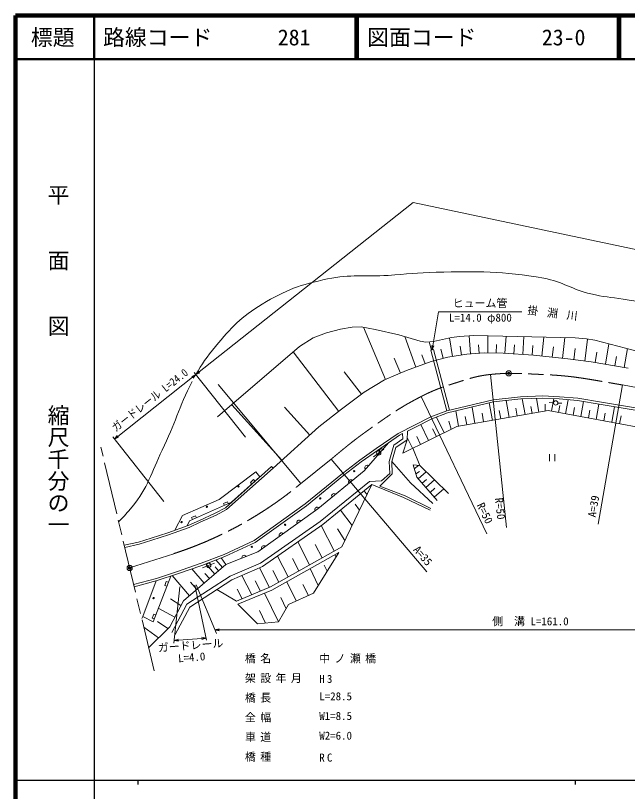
# Model space of a CAD drawing. Units: millimetres, scale not verified. Extents: x 40000 to 680000, y 20000 to 380000.
# Drawn here: x 40000 to 179929, y 202409 to 380000 of the extents above; entities that cross this region are included whole.
import ezdxf
from ezdxf.enums import TextEntityAlignment as Align

# ---------------------------------------------------------------- set-up
doc = ezdxf.new("R2010")
doc.units = ezdxf.units.MM
doc.header["$LTSCALE"] = 1000
doc.header["$PDMODE"] = 32
doc.header["$PDSIZE"] = 500
doc.linetypes.add('CHAIN', pattern=[18.5, 12, -1.5, 3.5, -1.5])
for name, color, linetype, lineweight in [('M-BGD', 7, 'Continuous', 13), ('M-BMK', 2, 'CHAIN', 13), ('M-BMK-SRVR', 3, 'Continuous', 13), ('M-STR-HTXT', 7, 'Continuous', 13), ('M-TTL', 2, 'Continuous', 140), ('M-TTL-BAND', 7, 'Continuous', 25), ('M-TTL-LINE', 7, 'Continuous', 50), ('M-TTL-TXT', 7, 'Continuous', 13)]:
    doc.layers.add(name, color=color, linetype=linetype, lineweight=lineweight)
doc.layers.add('M-OTRS', color=6, linetype='Continuous')
doc.styles.add('@ＭＳ ゴシック', font='')
doc.styles.add('ＭＳ ゴシック', font='')
doc.styles.get('@ＭＳ ゴシック').set_extended_font_data('@MS Gothic')
doc.styles.get('ＭＳ ゴシック').set_extended_font_data('MS Gothic')

msp = doc.modelspace()

# ---------------------------------------------------------------- linework, layer by layer
at = {"layer": 'M-BGD'}
for p, q in [((108039, 306219), (111092, 307365)), ((111092, 307365), (114291, 308206)), ((114291, 308206), (116972, 308673)), ((116972, 308673), (119029, 308736)), ((119029, 308736), (122211, 308138)), ((124606, 296709), (119542, 308639)), ((122211, 308138), (127620, 306932)), ((104921, 304264), (108039, 306219)), ((127620, 306932), (132564, 305446)), ((131537, 299519), (128988, 306553)), ((135601, 305382), (139659, 306302)), ((139896, 301988), (139255, 306211)), ((139659, 306302), (141485, 306512)), ((141485, 306512), (144764, 306803)), ((144020, 302548), (143734, 306702)), ((144764, 306803), (167994, 306238)), ((147976, 302761), (147998, 306725)), ((151892, 302715), (152161, 306623)), ((155982, 302434), (156263, 306523)), ((160347, 302056), (160825, 306412)), ((165109, 301534), (165631, 306295)), ((167994, 306238), (170578, 305996)), ((170161, 300910), (170805, 305961)), ((170578, 305996), (172468, 305705)), ((172468, 305705), (182960, 302973)), ((86190, 288145), (104921, 304264)), ((132564, 305446), (133791, 305220)), ((133791, 305220), (135601, 305382)), ((135089, 303411), (134578, 305290)), ((141954, 302301), (141642, 304359)), ((145997, 302684), (145861, 304661)), ((149935, 302750), (149946, 304709)), ((153937, 302575), (154078, 304619)), ((158168, 302283), (158318, 304469)), ((162728, 301795), (162989, 304176)), ((167636, 301232), (167958, 303757)), ((174871, 300186), (175649, 304888)), ((179195, 299471), (179910, 303794)), ((113949, 289374), (103475, 303019)), ((133635, 300280), (132874, 302378)), ((135549, 303533), (134969, 303380)), ((138624, 289554), (134969, 303380)), ((139208, 289692), (135549, 303533)), ((137811, 301545), (137250, 303606)), ((138858, 301831), (143219, 302493)), ((143219, 302493), (147177, 302766)), ((147177, 302766), (151515, 302741)), ((151515, 302741), (158469, 302263)), ((158469, 302263), (166302, 301402)), ((172520, 300575), (172909, 302926)), ((177033, 299828), (177391, 301990)), ((128049, 298170), (126588, 301614)), ((129418, 298751), (135062, 300797)), ((135062, 300797), (138858, 301831)), ((166302, 301402), (171592, 300728)), ((171592, 300728), (180089, 299323)), ((119090, 293320), (115144, 298461)), ((124365, 296607), (129418, 298751)), ((119686, 293778), (124365, 296607)), ((114500, 289901), (119686, 293778)), ((149032, 287342), (148334, 291330)), ((152901, 288019), (152224, 291889)), ((156518, 288652), (155886, 292269)), ((159690, 289206), (159135, 292378)), ((163017, 291351), (162006, 291405)), ((162558, 289447), (163087, 292312)), ((164016, 291311), (164921, 291262)), ((165787, 288852), (166382, 292080)), ((169239, 288215), (169875, 291667)), ((100873, 278216), (89431, 290934)), ((107267, 283968), (101515, 290362)), ((109363, 285854), (114500, 289901)), ((141289, 285988), (140671, 289523)), ((140896, 285919), (161832, 289581)), ((145044, 286645), (144387, 290399)), ((150966, 287681), (150628, 289615)), ((154710, 288335), (154393, 290144)), ((158104, 288929), (157827, 290515)), ((161125, 289457), (161141, 291033)), ((161832, 289581), (203932, 281816)), ((164173, 289149), (164470, 290764)), ((167513, 288533), (167831, 290259)), ((170993, 287891), (171316, 289646)), ((172747, 287568), (173394, 291076)), ((176316, 286910), (176975, 290479)), ((138034, 284511), (136272, 288092)), ((143166, 286316), (142838, 288194)), ((147038, 286994), (146689, 288988)), ((174532, 287239), (174861, 289023)), ((178132, 286575), (178467, 288391)), ((134453, 282748), (132657, 286398)), ((139644, 285303), (139050, 287180)), ((98890, 276417), (109363, 285854)), ((128582, 283122), (128498, 284302)), ((128538, 279837), (140896, 285919)), ((129601, 284869), (129574, 282879)), ((136244, 283630), (135362, 285420)), ((126530, 281700), (128582, 283122)), ((129574, 282879), (126936, 281134)), ((129574, 282879), (128538, 279837)), ((130803, 280952), (129582, 283434)), ((132628, 281850), (131730, 283675)), ((123469, 280197), (124206, 280726)), ((125409, 277967), (126530, 281700)), ((126936, 281134), (126066, 277922)), ((132451, 276994), (130834, 280967)), ((122665, 279603), (121843, 279013)), ((122665, 279603), (123469, 280197)), ((162121, 279611), (162121, 278011)), ((163321, 278011), (163321, 279611)), ((125598, 275164), (125409, 277967)), ((126066, 277922), (126159, 275125)), ((126066, 277922), (130307, 273068)), ((131797, 274340), (130888, 277139)), ((130888, 277139), (132451, 276994)), ((94945, 275601), (86586, 269258)), ((95890, 274406), (94945, 275601)), ((98556, 276790), (98890, 276417)), ((131166, 276285), (132175, 277019)), ((131557, 275079), (132337, 275647)), ((132101, 273986), (133931, 275555)), ((132451, 276994), (138994, 270633)), ((94439, 273779), (93694, 273112)), ((94772, 273406), (94439, 273779)), ((126159, 275125), (123341, 272252)), ((123703, 273474), (125598, 275164)), ((136377, 268997), (131797, 274340)), ((132964, 272979), (133971, 273842)), ((133827, 271972), (135841, 273699)), ((93694, 273112), (94027, 272740)), ((114585, 258377), (121499, 272654)), ((120932, 273353), (123703, 273474)), ((128682, 269711), (121499, 272654)), ((123341, 272252), (129083, 270064)), ((130307, 273068), (135432, 268307)), ((134776, 270865), (135884, 271814)), ((120371, 270325), (119698, 271190)), ((129083, 270064), (134947, 267205)), ((135726, 269757), (137942, 271656)), ((86586, 269258), (78153, 265587)), ((88475, 268737), (87560, 268333)), ((87560, 268333), (87761, 267876)), ((88676, 268279), (88475, 268737)), ((134777, 266769), (128682, 269711)), ((116976, 263314), (114279, 266785)), ((118674, 266819), (117646, 268141)), ((78153, 265587), (76461, 262195)), ((81154, 265511), (80239, 265108)), ((80239, 265108), (80440, 264650)), ((81356, 265053), (81154, 265511)), ((112887, 257501), (109909, 263271)), ((115316, 259886), (113594, 262554)), ((107251, 254261), (104533, 259529)), ((110085, 255851), (108513, 258897)), ((88082, 254319), (87033, 255876)), ((102336, 251502), (99869, 256282)), ((104794, 252881), (103321, 255734)), ((108136, 247831), (113960, 257109)), ((113284, 256031), (113016, 256579)), ((78391, 246032), (88082, 254319)), ((83709, 253966), (82767, 253594)), ((85556, 252159), (83535, 254523)), ((83709, 253966), (84634, 254344)), ((84634, 254344), (85478, 254676)), ((87322, 253669), (85832, 255412)), ((111258, 252805), (110576, 254205)), ((83125, 250080), (80319, 253361)), ((84340, 251119), (83301, 252335)), ((86439, 252914), (85684, 253797)), ((98059, 249131), (95754, 253598)), ((100203, 250305), (98818, 252990)), ((109233, 249578), (107367, 253408)), ((72165, 250625), (69114, 242434)), ((75491, 251702), (71440, 241223)), ((74483, 250484), (74123, 249551)), ((74950, 250303), (74483, 250484)), ((79777, 247217), (75835, 251827)), ((94001, 247425), (91720, 251845)), ((96030, 248278), (94810, 250641)), ((104184, 246031), (102044, 250421)), ((74123, 249551), (74589, 249371)), ((81451, 248648), (80019, 250322)), ((86052, 248649), (90560, 245979)), ((91837, 246515), (90714, 248692)), ((106957, 247294), (105730, 249812)), ((100143, 241220), (96939, 247792)), ((102442, 245238), (108136, 247831)), ((75265, 240107), (78391, 246032)), ((77826, 244962), (75417, 246529)), ((90870, 245241), (95367, 240780)), ((100140, 241216), (102442, 245238)), ((101867, 244233), (100630, 246770)), ((76411, 242280), (72646, 244344)), ((97155, 240943), (95766, 243793)), ((69114, 242434), (68851, 241986)), ((69114, 242434), (71440, 241223)), ((71599, 243022), (71239, 242089)), ((71239, 242089), (71705, 241909)), ((72065, 242841), (71599, 243022)), ((72717, 237566), (69315, 240037)), ((70443, 235299), (75265, 240107)), ((74861, 239704), (72478, 241337)), ((95367, 240780), (100140, 241216))]:
    msp.add_line(p, q, dxfattribs=at)
for points in [[(67003, 249751), (72263, 251170), (76843, 252672), (82440, 254635), (87698, 256670), (94562, 259846), (106202, 268204), (114743, 275219), (118732, 278236), (122448, 280885), (127508, 284355), (131209, 286259), (134989, 288125), (138624, 289554), (149246, 292059), (155485, 292756), (160549, 292925), (164378, 292756), (168573, 292392), (173988, 291484), (209270, 285603), (230316, 281792)], [(129601, 284869), (131434, 285812), (135192, 287667), (138774, 289076), (149332, 291566), (155521, 292257), (160546, 292425), (164345, 292257), (168510, 291896), (173906, 290990), (209184, 285110), (230227, 281300)], [(67133, 249268), (72406, 250691), (77003, 252199), (82613, 254166), (87894, 256210), (94815, 259412), (106507, 267807), (115053, 274826), (119028, 277833), (122734, 280476), (127765, 283924), (128498, 284302)], [(125292, 282229), (119700, 275811), (109143, 267090), (95404, 257222), (88082, 254319)], [(64867, 258765), (68147, 259475), (71047, 260388), (74818, 261613), (79490, 263267), (82031, 264463), (85655, 266106), (87978, 267331), (98556, 276790)], [(64973, 258276), (68275, 258991), (71199, 259912), (74979, 261140), (79680, 262804), (82240, 264009), (85875, 265657), (88266, 266917), (98890, 276417)], [(95890, 274406), (89391, 268594), (79744, 264344), (79274, 263190)], [(75728, 238788), (79145, 245246), (89058, 251669), (96000, 254686), (109693, 264218), (120932, 273353)], [(76524, 238367), (79831, 244618), (89485, 250873), (96441, 253896), (110235, 263498), (121499, 272654)], [(90560, 245979), (98266, 249218), (114585, 258377)], [(90870, 245241), (98618, 248498), (113960, 257109)]]:
    msp.add_lwpolyline(points, dxfattribs=at)
for centre, radius in [((163517, 291341), 500), ((123061, 279909), 500), ((117467, 275714), 150), ((90987, 272231), 150), ((109676, 269478), 150), ((83768, 267584), 150), ((77984, 264062), 150), ((101644, 263462), 150), ((94011, 258398), 150), ((84168, 254165), 500), ((71575, 246667), 150)]:
    msp.add_circle(centre, radius, dxfattribs=at)
for centre, start, end in [((123650, 280344), 48.93564, 228.93564), ((120365, 276574), 48.93564, 228.93564), ((116626, 273271), 39.56094, 219.56094), ((112771, 270087), 39.56094, 219.56094), ((108951, 266964), 36.90374, 216.83005), ((104843, 264001), 35.68795, 215.68795), ((100782, 261084), 35.68795, 215.68795), ((96721, 258168), 35.68795, 215.68795), ((92263, 255977), 21.62383, 201.62383)]:
    msp.add_arc(centre, 500, start, end, dxfattribs=at)
for points, knots in [([(81256, 297805), (82588, 300206), (83726, 301863), (85727, 304265), (89331, 308591), (91569, 311062), (96400, 313956), (101773, 317175), (105234, 318435), (111365, 319721), (116665, 320833), (119802, 320178), (125207, 320519), (129488, 320789), (131876, 321163), (136165, 321255), (145793, 321461), (151305, 321581), (160781, 319864), (165154, 319072), (167250, 317286), (171576, 316266), (174419, 315596), (176074, 315534), (178959, 315080), (198446, 312015), (209372, 310360), (228863, 307316), (237561, 305957), (242394, 304919), (251128, 303819), (256102, 303193), (258940, 303359), (263926, 302838), (268411, 302370), (270914, 302014), (275376, 301366), (281128, 300530), (283002, 300161), (290046, 298863)], [0, 0, 0, 0, 1, 1, 1, 2, 2, 2, 3, 3, 3, 4, 4, 4, 5, 5, 5, 6, 6, 6, 7, 7, 7, 8, 8, 8, 9, 9, 9, 10, 10, 10, 11, 11, 11, 12, 12, 12, 13, 13, 13, 13]), ([(63573, 264160), (65075, 265567), (65503, 266155), (66636, 267525), (70300, 271956), (71018, 275359), (73537, 280528), (76470, 286546), (77289, 290306), (80406, 296230)], [0, 0, 0, 0, 1, 1, 1, 2, 2, 2, 3, 3, 3, 3])]:
    msp.add_open_spline(points, degree=3, knots=knots, dxfattribs=at)
at = {"layer": 'M-BMK'}
for p, q in [((178770, 295448), (275337, 277597)), ((71706, 229993), (59514, 281208)), ((112167, 278452), (105138, 272806)), ((66096, 253558), (76166, 256835))]:
    msp.add_line(p, q, dxfattribs=at)
msp.add_arc((48864, 340626), 88127, 288.04743, 309.68465, dxfattribs=at)
msp.add_open_spline([(112167, 278452), (116362, 281957), (117603, 282954), (121283, 285579), (125599, 288657), (128051, 290391), (132769, 292812), (135672, 294301), (137424, 294906), (140536, 295887), (143626, 296861), (145373, 297514), (148597, 297850), (153075, 298317), (155626, 298044), (160125, 297857), (167462, 297553), (170089, 296936), (178770, 295448)], degree=3, knots=[0, 0, 0, 0, 1, 1, 1, 2, 2, 2, 3, 3, 3, 4, 4, 4, 5, 5, 5, 6, 6, 6, 6], dxfattribs=at)
at = {"layer": 'M-BMK-SRVR'}
for centre in [(152781, 298103), (66096, 253558)]:
    msp.add_circle(centre, 600, dxfattribs=at)
msp.add_point((152781, 298103), dxfattribs=at)
at = {"layer": 'M-OTRS'}
msp.add_point((66096, 253558), dxfattribs=at)
at = {"layer": 'M-STR-HTXT'}
for p, q in [((81239, 297827), (130948, 337203)), ((289851, 303666), (130948, 337203)), ((135243, 303452), (136694, 312192)), ((136694, 312192), (155745, 312192)), ((135243, 303452), (135160, 304480)), ((135243, 303452), (135653, 304398)), ((81239, 297827), (81867, 298644)), ((62607, 283068), (81239, 297827)), ((81239, 297827), (80300, 297402)), ((81239, 297827), (80610, 297010)), ((92561, 283534), (80870, 298292)), ((81239, 297827), (82178, 298252)), ((148597, 297850), (152303, 262844)), ((86370, 295532), (105236, 272885)), ((178770, 295448), (173261, 263599)), ((132769, 292812), (147745, 261367)), ((73929, 268775), (62228, 283546)), ((62607, 283068), (63236, 283885)), ((62607, 283068), (63546, 283493)), ((112167, 278452), (134066, 252709)), ((77567, 249266), (76191, 236355)), ((83671, 237023), (80967, 249632)), ((81341, 249731), (85920, 238555)), ((85577, 239393), (86577, 239643)), ((85577, 239393), (229895, 239393)), ((85577, 239393), (86577, 239143)), ((76256, 236964), (83563, 237528)), ((76256, 236964), (77234, 237290)), ((76256, 236964), (77272, 236792)), ((83563, 237528), (82546, 237700)), ((83563, 237528), (82585, 237202))]:
    msp.add_line(p, q, dxfattribs=at)
at = {"layer": 'M-TTL'}
for p, q in [((40000, 380000), (40000, 20000)), ((680000, 380000), (40000, 380000))]:
    msp.add_line(p, q, dxfattribs=at)
at = {"layer": 'M-TTL-BAND'}
for p, q in [((58000, 370000), (58000, 20000)), ((40000, 205000), (579000, 205000)), ((68000, 205000), (68000, 204000)), ((168000, 205000), (168000, 204000))]:
    msp.add_line(p, q, dxfattribs=at)
at = {"layer": 'M-TTL-LINE'}
for p, q in [((58000, 380000), (58000, 370000)), ((117750, 380000), (117750, 370000)), ((118250, 380000), (118250, 370000)), ((177750, 380000), (177750, 370000)), ((178250, 380000), (178250, 370000)), ((40000, 370000), (680000, 370000))]:
    msp.add_line(p, q, dxfattribs=at)

# ---------------------------------------------------------------- texts
at = {"layer": 'M-BGD', "insert": (163653, 310630), "char_height": 1833, "attachment_point": 8, "rotation": 353.007, "style": 'ＭＳ ゴシック'}
msp.add_mtext('\\T1.8;掛淵川', dxfattribs=at)
at = {"layer": 'M-STR-HTXT', "style": 'ＭＳ ゴシック'}
for s, p in [('ヒューム管', (146219, 312692)), ('L=14.0 φ800', (146300, 309392)), ('側\u3000溝 L=161.0', (157736, 239893))]:
    msp.add_text(s, height=1833, dxfattribs=at).set_placement(p, align=Align.BOTTOM_CENTER)
at = {"layer": 'M-STR-HTXT', "style": 'ＭＳ ゴシック', "width": 0.9}
msp.add_text('ガードレール L=24.0', height=1833, rotation=38.384, dxfattribs=at).set_placement((71612, 290839), align=Align.BOTTOM_CENTER)
at = {"layer": 'M-STR-HTXT', "style": 'ＭＳ ゴシック'}
for s, rotation, p in [('A=39', 80.187, (173619, 267431)), ('R=50', 295.468, (146012, 265477)), ('R=50', 276.044, (149352, 267005)), ('A=35', 310.386, (132022, 255405))]:
    msp.add_text(s, height=1833, rotation=rotation, dxfattribs=at).set_placement(p, align=Align.BOTTOM_CENTER)
for s, p in [('ガードレール', (79948, 236748)), ('L=4.0', (80212, 234034))]:
    msp.add_text(s, height=1833, rotation=4.412, dxfattribs=at).set_placement(p, align=Align.TOP_CENTER)
for s, p in [('L=28.5', (109458, 222727)), ('W1=8.5', (109458, 218227)), ('W2=6.0', (109458, 213727))]:
    msp.add_text(s, height=1833, dxfattribs=at).set_placement(p, align=Align.BOTTOM_LEFT)
at = {"layer": 'M-STR-HTXT', "char_height": 1833, "attachment_point": 7, "style": 'ＭＳ ゴシック'}
for s, insert in [('\\T1.4;橋名', (92458, 231727)), ('\\T1.4;中ノ瀬橋', (109458, 231727)), ('\\T1.4;架設年月', (92458, 227227)), ('\\T1.4;H3', (109458, 227227)), ('\\T1.4;橋長', (92458, 222727)), ('\\T1.4;全幅', (92458, 218227)), ('\\T1.4;車道', (92458, 213727)), ('\\T1.4;橋種', (92458, 209227)), ('\\T1.4;RC', (109458, 209227))]:
    msp.add_mtext(s, dxfattribs=dict(at, insert=insert))
at = {"layer": 'M-TTL-BAND', "style": '@ＭＳ ゴシック'}
for s, p in [('平\u3000\u3000面\u3000\u3000図', (49777, 306475)), ('縮尺千分の一', (49777, 261030))]:
    msp.add_text(s, height=3666, rotation=270, dxfattribs=at).set_placement(p, align=Align.MIDDLE_RIGHT)
at = {"layer": 'M-TTL-TXT', "style": 'ＭＳ ゴシック'}
msp.add_text('標題', height=3666, dxfattribs=at).set_placement((48500, 375000), align=Align.MIDDLE_CENTER)
for s, p in [('路線コード      281', (60000, 375000)), ('図面コード      23-0', (120380, 375000))]:
    msp.add_text(s, height=3666, dxfattribs=at).set_placement(p, align=Align.MIDDLE_LEFT)

doc.saveas('drawing.dxf')
